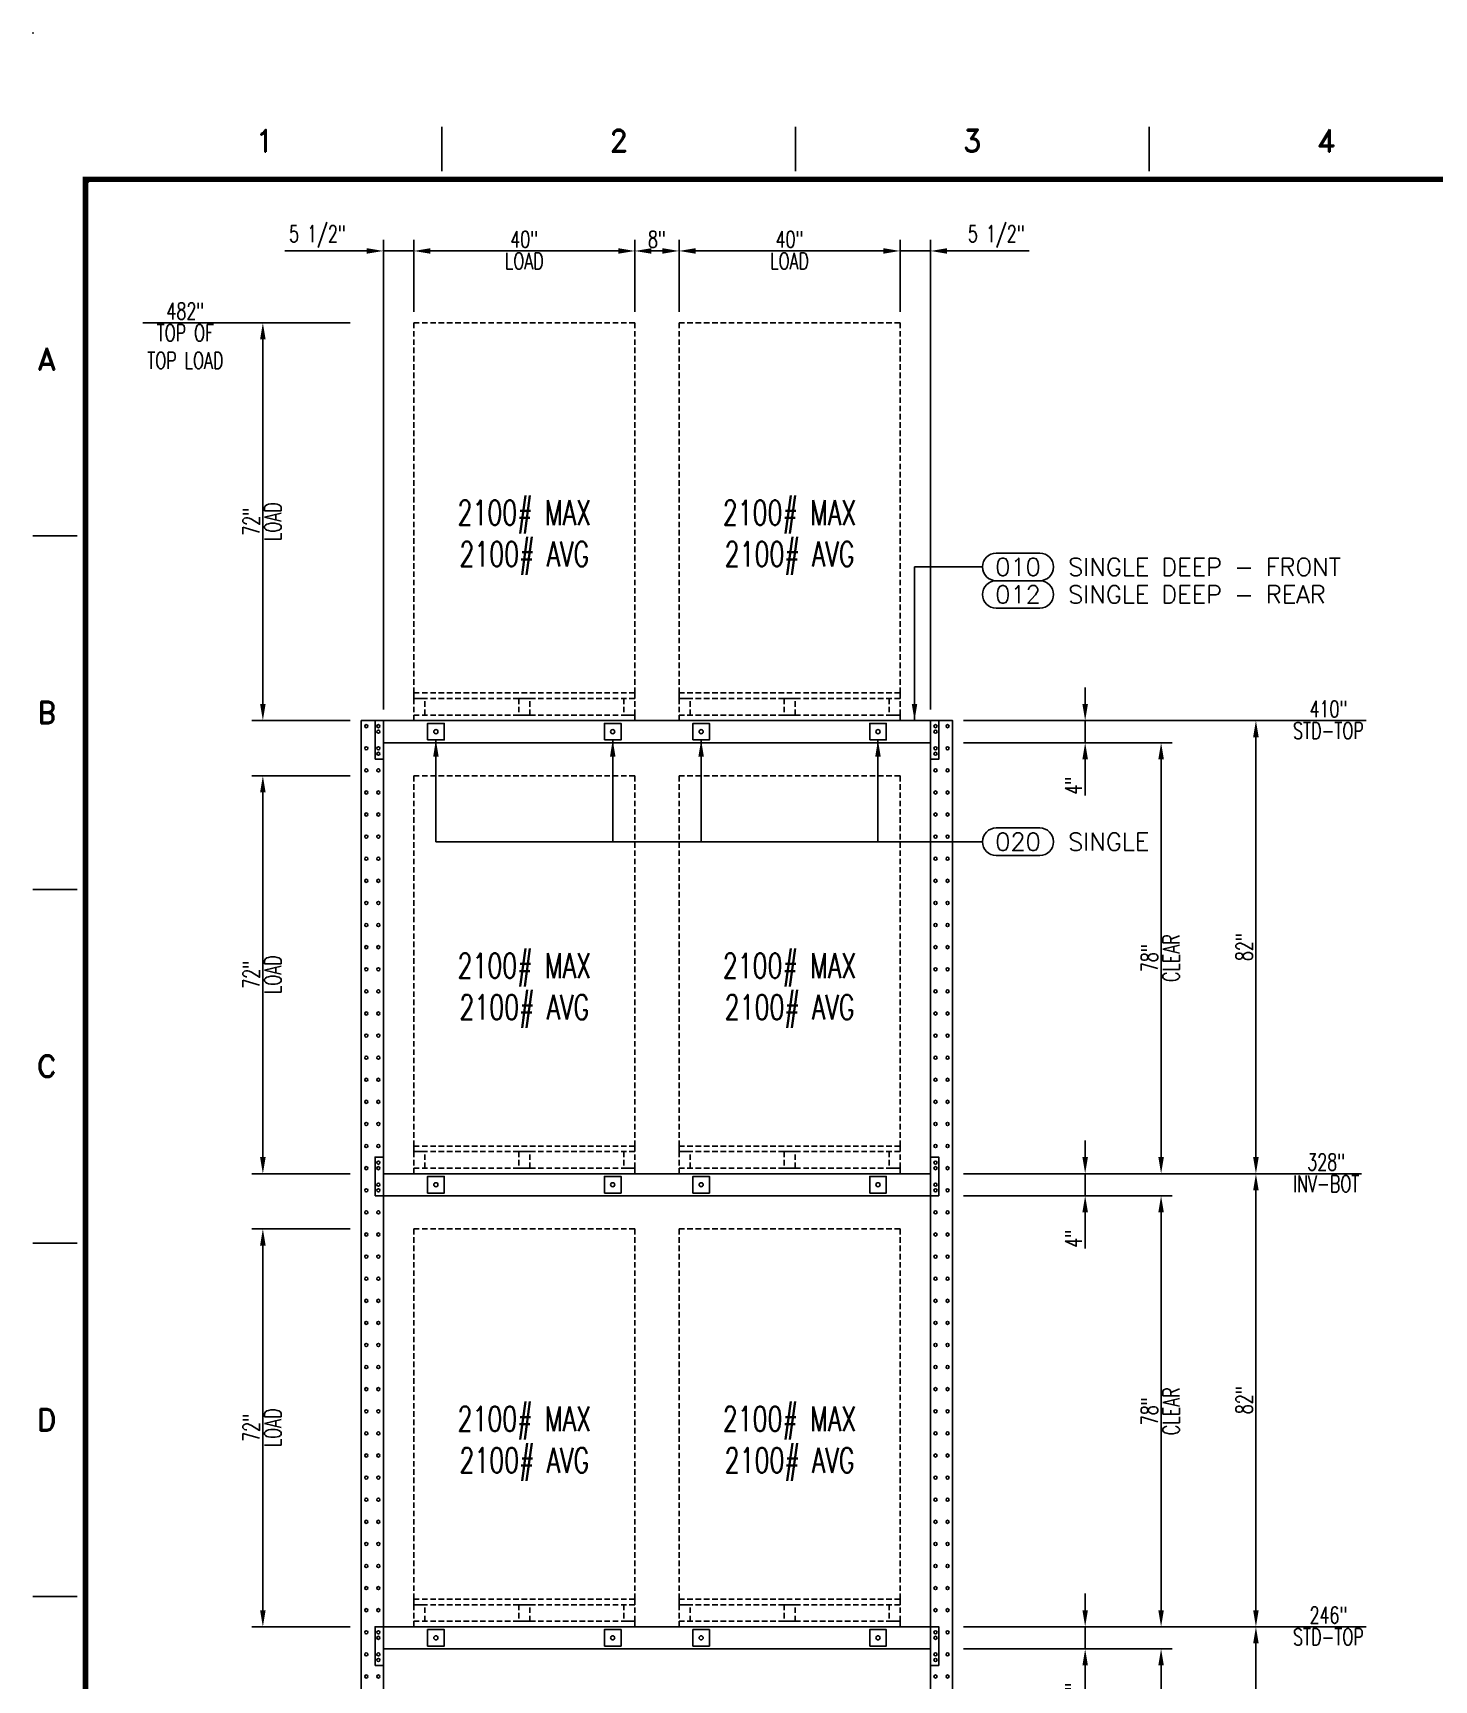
# Model space of a CAD drawing. Extents: x -224 to 820, y -160 to 534.
# Drawn here: x -224.4 to 29.2, y 236.4 to 534.5 of the extents above; entities that cross this region are included whole.
import ezdxf
from ezdxf.enums import TextEntityAlignment as Align

# ---------------------------------------------------------------- set-up
doc = ezdxf.new("R2010")
doc.units = 0
doc.header["$LTSCALE"] = 8
doc.header["$MEASUREMENT"] = 0
doc.linetypes.add('HIDDEN2', pattern=[0.1875, 0.125, -0.0625])
doc.layers.get('DEFPOINTS').update_dxf_attribs({"linetype": 'CONTINUOUS'})
for name, color, linetype in [('BORD', 15, 'CONTINUOUS'), ('FDIM', 2, 'CONTINUOUS'), ('RACKDIM', 7, 'CONTINUOUS'), ('RACKLOAD', 254, 'HIDDEN2'), ('RACKPALLET', 254, 'HIDDEN2'), ('RACKSHELF', 20, 'CONTINUOUS'), ('RACKUPRIGHT', 180, 'CONTINUOUS'), ('TEXTL', 3, 'CONTINUOUS')]:
    doc.layers.add(name, color=color, linetype=linetype)
doc.styles.add('2thirds', font='romans.shx', dxfattribs={"width": 0.7})
doc.styles.add('DCMARCH', font='stylu.ttf', dxfattribs={"width": 0.75, "oblique": 15})
doc.styles.add('ROMAND', font='ROMAND')
doc.styles.add('SIMPLEX', font='SIMPLEX')
doc.dimstyles.new('2tfrac16', dxfattribs={"dimscale": 32, "dimtxt": 0.0938, "dimasz": 0.0938, "dimexe": 0.0625, "dimexo": 0.0625, "dimgap": 0.01, "dimtad": 1, "dimdec": 4, "dimzin": 1, "dimdsep": 46, "dimlunit": 5, "dimtxsty": '2thirds', "dimcen": 0.09, "dimclrd": 256, "dimclre": 256, "dimclrt": 256, "dimadec": 0, "dimazin": 0, "dimtfac": 0.75, "dimtdec": 4, "dimtmove": 0, "dimatfit": 0, "dimfxl": 0, "dimfrac": 2, "dimtolj": 1, "dimtzin": 0, "dimarcsym": 0})
doc.dimstyles.new('2tfrac32', dxfattribs={"dimscale": 32, "dimtxt": 0.0938, "dimasz": 0.0938, "dimexe": 0.0625, "dimexo": 0.0625, "dimgap": 0.01, "dimtad": 1, "dimdec": 5, "dimzin": 1, "dimdsep": 46, "dimlunit": 5, "dimtxsty": '2thirds', "dimcen": 0.09, "dimclrd": 256, "dimclre": 256, "dimclrt": 256, "dimadec": 0, "dimazin": 0, "dimtfac": 0.75, "dimtdec": 4, "dimtmove": 0, "dimatfit": 0, "dimfxl": 0, "dimfrac": 2, "dimtolj": 1, "dimtzin": 0, "dimarcsym": 0})

# ---------------------------------------------------------------- blocks, each defined once
blk = doc.blocks.new('*D15')
at = {"layer": 'DEFPOINTS', "color": 0}
for p in [(-57.97, 246), (-57.97, 242), (-33.97, 242)]:
    blk.add_point(p, dxfattribs=at)
at = {"layer": 'RACKDIM', "lineweight": -2}
for p, q in [((-33.97, 249), (-33.97, 252)), ((-55.97, 246), (-31.97, 246)), ((-33.97, 246), (-33.97, 242)), ((-55.97, 242), (-31.97, 242)), ((-33.97, 239), (-33.97, 232.46))]:
    blk.add_line(p, q, dxfattribs=at)
at = {"layer": 'RACKDIM'}
for points in [[(-34.47, 249), (-33.47, 249), (-33.97, 246)], [(-34.47, 239), (-33.47, 239), (-33.97, 242)]]:
    blk.add_solid(points, dxfattribs=at)
at = {"layer": 'RACKDIM', "insert": (-36.07, 234.23), "char_height": 3.002, "attachment_point": 5, "rotation": 89.9998, "style": '2thirds'}
blk.add_mtext('\\A1;4"', dxfattribs=at)
blk = doc.blocks.new('*D16')
at = {"layer": 'DEFPOINTS', "color": 0}
for p in [(-57.97, 242), (-57.97, 164), (-20.23, 164)]:
    blk.add_point(p, dxfattribs=at)
at = {"layer": 'RACKDIM', "lineweight": -2}
for p, q in [((-55.97, 242), (-18.23, 242)), ((-20.23, 239), (-20.23, 167)), ((-55.97, 164), (-18.23, 164))]:
    blk.add_line(p, q, dxfattribs=at)
at = {"layer": 'RACKDIM'}
for points in [[(-20.73, 239), (-19.73, 239), (-20.23, 242)], [(-20.73, 167), (-19.73, 167), (-20.23, 164)]]:
    blk.add_solid(points, dxfattribs=at)
at = {"layer": 'RACKDIM', "char_height": 3.002, "attachment_point": 5, "rotation": 89.9998, "style": '2thirds'}
for s, insert in [('\\A1;CLEAR', (-18.41, 203)), ('\\A1;78"', (-22.33, 203))]:
    blk.add_mtext(s, dxfattribs=dict(at, insert=insert))
blk = doc.blocks.new('*D17')
at = {"layer": 'DEFPOINTS', "color": 0}
for p in [(-57.97, 246), (-57.97, 164), (-3.07, 164)]:
    blk.add_point(p, dxfattribs=at)
at = {"layer": 'RACKDIM', "lineweight": -2}
for p, q in [((-55.97, 246), (-1.07, 246)), ((-3.07, 243), (-3.07, 167)), ((-55.97, 164), (-1.07, 164))]:
    blk.add_line(p, q, dxfattribs=at)
at = {"layer": 'RACKDIM'}
for points in [[(-3.57, 243), (-2.57, 243), (-3.07, 246)], [(-3.57, 167), (-2.57, 167), (-3.07, 164)]]:
    blk.add_solid(points, dxfattribs=at)
at = {"layer": 'RACKDIM', "insert": (-5.18, 205), "char_height": 3.002, "attachment_point": 5, "rotation": 89.9998, "style": '2thirds'}
blk.add_mtext('\\A1;82"', dxfattribs=at)
blk = doc.blocks.new('*D18')
at = {"layer": 'DEFPOINTS', "color": 0}
for p in [(-57.97, 246), (2.93, 246), (-160.97, 0)]:
    blk.add_point(p, dxfattribs=at)
at = {"layer": 'RACKDIM', "lineweight": -2}
blk.add_line((-55.97, 246), (16.86, 246), dxfattribs=at)
at = {"layer": 'RACKDIM', "attachment_point": 5, "style": '2thirds'}
for s, insert, char_height in [('\\A1;246"', (10.06, 248.11), 3.002), ('\\A1;STD-TOP', (10.06, 244.18), 3.0016)]:
    blk.add_mtext(s, dxfattribs=dict(at, insert=insert, char_height=char_height))
blk = doc.blocks.new('*D19')
at = {"layer": 'DEFPOINTS', "color": 0}
for p in [(-182.78, 318), (-164.97, 318), (-164.97, 246)]:
    blk.add_point(p, dxfattribs=at)
at = {"layer": 'RACKDIM', "lineweight": -2}
for p, q in [((-166.97, 318), (-184.78, 318)), ((-182.78, 249), (-182.78, 315)), ((-166.97, 246), (-184.78, 246))]:
    blk.add_line(p, q, dxfattribs=at)
at = {"layer": 'RACKDIM'}
for points in [[(-183.28, 315), (-182.28, 315), (-182.78, 318)], [(-183.28, 249), (-182.28, 249), (-182.78, 246)]]:
    blk.add_solid(points, dxfattribs=at)
at = {"layer": 'RACKDIM', "char_height": 3.002, "attachment_point": 5, "rotation": 89.9998, "style": '2thirds'}
for s, insert in [('\\A1;72"', (-184.88, 282)), ('\\A1;LOAD', (-180.96, 282))]:
    blk.add_mtext(s, dxfattribs=dict(at, insert=insert))
blk = doc.blocks.new('*D20')
at = {"layer": 'DEFPOINTS', "color": 0}
for p in [(-57.97, 328), (-57.97, 324), (-33.97, 324)]:
    blk.add_point(p, dxfattribs=at)
at = {"layer": 'RACKDIM', "lineweight": -2}
for p, q in [((-33.97, 331), (-33.97, 334)), ((-55.97, 328), (-31.97, 328)), ((-33.97, 328), (-33.97, 324)), ((-55.97, 324), (-31.97, 324)), ((-33.97, 321), (-33.97, 314.46))]:
    blk.add_line(p, q, dxfattribs=at)
at = {"layer": 'RACKDIM'}
for points in [[(-34.47, 331), (-33.47, 331), (-33.97, 328)], [(-34.47, 321), (-33.47, 321), (-33.97, 324)]]:
    blk.add_solid(points, dxfattribs=at)
at = {"layer": 'RACKDIM', "insert": (-36.07, 316.23), "char_height": 3.002, "attachment_point": 5, "rotation": 89.9998, "style": '2thirds'}
blk.add_mtext('\\A1;4"', dxfattribs=at)
blk = doc.blocks.new('*D21')
at = {"layer": 'DEFPOINTS', "color": 0}
for p in [(-57.97, 324), (-57.97, 246), (-20.23, 246)]:
    blk.add_point(p, dxfattribs=at)
at = {"layer": 'RACKDIM', "lineweight": -2}
for p, q in [((-55.97, 324), (-18.23, 324)), ((-20.23, 321), (-20.23, 249)), ((-55.97, 246), (-18.23, 246))]:
    blk.add_line(p, q, dxfattribs=at)
at = {"layer": 'RACKDIM'}
for points in [[(-20.73, 321), (-19.73, 321), (-20.23, 324)], [(-20.73, 249), (-19.73, 249), (-20.23, 246)]]:
    blk.add_solid(points, dxfattribs=at)
at = {"layer": 'RACKDIM', "char_height": 3.002, "attachment_point": 5, "rotation": 89.9998, "style": '2thirds'}
for s, insert in [('\\A1;78"', (-22.33, 285)), ('\\A1;CLEAR', (-18.41, 285))]:
    blk.add_mtext(s, dxfattribs=dict(at, insert=insert))
blk = doc.blocks.new('*D22')
at = {"layer": 'DEFPOINTS', "color": 0}
for p in [(-57.97, 328), (-57.97, 246), (-3.07, 246)]:
    blk.add_point(p, dxfattribs=at)
at = {"layer": 'RACKDIM', "lineweight": -2}
for p, q in [((-55.97, 328), (-1.07, 328)), ((-3.07, 325), (-3.07, 249)), ((-55.97, 246), (-1.07, 246))]:
    blk.add_line(p, q, dxfattribs=at)
at = {"layer": 'RACKDIM'}
for points in [[(-3.57, 325), (-2.57, 325), (-3.07, 328)], [(-3.57, 249), (-2.57, 249), (-3.07, 246)]]:
    blk.add_solid(points, dxfattribs=at)
at = {"layer": 'RACKDIM', "insert": (-5.18, 287), "char_height": 3.002, "attachment_point": 5, "rotation": 89.9998, "style": '2thirds'}
blk.add_mtext('\\A1;82"', dxfattribs=at)
blk = doc.blocks.new('*D23')
at = {"layer": 'DEFPOINTS', "color": 0}
for p in [(-57.97, 328), (2.93, 328), (-160.97, 0)]:
    blk.add_point(p, dxfattribs=at)
at = {"layer": 'RACKDIM', "lineweight": -2}
for p, q in [((-55.97, 328), (-9.07, 328)), ((-9.07, 328), (-3.07, 328)), ((-3.07, 328), (16.06, 328))]:
    blk.add_line(p, q, dxfattribs=at)
at = {"layer": 'RACKDIM', "attachment_point": 5, "style": '2thirds'}
for s, insert, char_height in [('\\A1;328"', (9.65, 330.11), 3.002), ('\\A1;INV-BOT', (9.65, 326.18), 3.0016)]:
    blk.add_mtext(s, dxfattribs=dict(at, insert=insert, char_height=char_height))
blk = doc.blocks.new('*D24')
at = {"layer": 'DEFPOINTS', "color": 0}
for p in [(-182.78, 400), (-164.97, 400), (-164.97, 328)]:
    blk.add_point(p, dxfattribs=at)
at = {"layer": 'RACKDIM', "lineweight": -2}
for p, q in [((-166.97, 400), (-184.78, 400)), ((-182.78, 331), (-182.78, 397)), ((-166.97, 328), (-184.78, 328))]:
    blk.add_line(p, q, dxfattribs=at)
at = {"layer": 'RACKDIM'}
for points in [[(-183.28, 397), (-182.28, 397), (-182.78, 400)], [(-183.28, 331), (-182.28, 331), (-182.78, 328)]]:
    blk.add_solid(points, dxfattribs=at)
at = {"layer": 'RACKDIM', "char_height": 3.002, "attachment_point": 5, "rotation": 89.9998, "style": '2thirds'}
for s, insert in [('\\A1;LOAD', (-180.96, 364)), ('\\A1;72"', (-184.88, 364))]:
    blk.add_mtext(s, dxfattribs=dict(at, insert=insert))
blk = doc.blocks.new('*D25')
at = {"layer": 'DEFPOINTS', "color": 0}
for p in [(-57.97, 410), (-57.97, 406), (-33.97, 406)]:
    blk.add_point(p, dxfattribs=at)
at = {"layer": 'RACKDIM', "lineweight": -2}
for p, q in [((-33.97, 413), (-33.97, 416)), ((-55.97, 410), (-31.97, 410)), ((-33.97, 410), (-33.97, 406)), ((-55.97, 406), (-31.97, 406)), ((-33.97, 403), (-33.97, 396.46))]:
    blk.add_line(p, q, dxfattribs=at)
at = {"layer": 'RACKDIM'}
for points in [[(-34.47, 413), (-33.47, 413), (-33.97, 410)], [(-34.47, 403), (-33.47, 403), (-33.97, 406)]]:
    blk.add_solid(points, dxfattribs=at)
at = {"layer": 'RACKDIM', "insert": (-36.07, 398.23), "char_height": 3.002, "attachment_point": 5, "rotation": 89.9998, "style": '2thirds'}
blk.add_mtext('\\A1;4"', dxfattribs=at)
blk = doc.blocks.new('*D26')
at = {"layer": 'DEFPOINTS', "color": 0}
for p in [(-57.97, 406), (-57.97, 328), (-20.23, 328)]:
    blk.add_point(p, dxfattribs=at)
at = {"layer": 'RACKDIM', "lineweight": -2}
for p, q in [((-55.97, 406), (-18.23, 406)), ((-20.23, 403), (-20.23, 331)), ((-55.97, 328), (-18.23, 328))]:
    blk.add_line(p, q, dxfattribs=at)
at = {"layer": 'RACKDIM'}
for points in [[(-20.73, 403), (-19.73, 403), (-20.23, 406)], [(-20.73, 331), (-19.73, 331), (-20.23, 328)]]:
    blk.add_solid(points, dxfattribs=at)
at = {"layer": 'RACKDIM', "char_height": 3.002, "attachment_point": 5, "rotation": 89.9998, "style": '2thirds'}
for s, insert in [('\\A1;CLEAR', (-18.41, 367)), ('\\A1;78"', (-22.33, 367))]:
    blk.add_mtext(s, dxfattribs=dict(at, insert=insert))
blk = doc.blocks.new('*D27')
at = {"layer": 'DEFPOINTS', "color": 0}
for p in [(-57.97, 410), (-57.97, 328), (-3.07, 328)]:
    blk.add_point(p, dxfattribs=at)
at = {"layer": 'RACKDIM', "lineweight": -2}
for p, q in [((-55.97, 410), (-1.07, 410)), ((-3.07, 407), (-3.07, 331)), ((-55.97, 328), (-1.07, 328))]:
    blk.add_line(p, q, dxfattribs=at)
at = {"layer": 'RACKDIM'}
for points in [[(-3.57, 407), (-2.57, 407), (-3.07, 410)], [(-3.57, 331), (-2.57, 331), (-3.07, 328)]]:
    blk.add_solid(points, dxfattribs=at)
at = {"layer": 'RACKDIM', "insert": (-5.18, 369), "char_height": 3.002, "attachment_point": 5, "rotation": 89.9998, "style": '2thirds'}
blk.add_mtext('\\A1;82"', dxfattribs=at)
blk = doc.blocks.new('*D28')
at = {"layer": 'DEFPOINTS', "color": 0}
for p in [(-57.97, 410), (2.93, 410), (-160.97, 0)]:
    blk.add_point(p, dxfattribs=at)
at = {"layer": 'RACKDIM', "lineweight": -2}
for p, q in [((-55.97, 410), (-9.07, 410)), ((-9.07, 410), (-3.07, 410)), ((-3.07, 410), (16.86, 410))]:
    blk.add_line(p, q, dxfattribs=at)
at = {"layer": 'RACKDIM', "attachment_point": 5, "style": '2thirds'}
for s, insert, char_height in [('\\A1;410"', (10.06, 412.11), 3.002), ('\\A1;STD-TOP', (10.06, 408.18), 3.0016)]:
    blk.add_mtext(s, dxfattribs=dict(at, insert=insert, char_height=char_height))
blk = doc.blocks.new('*D29')
at = {"layer": 'DEFPOINTS', "color": 0}
for p in [(-182.78, 482), (-164.97, 482), (-164.97, 410)]:
    blk.add_point(p, dxfattribs=at)
at = {"layer": 'RACKDIM', "lineweight": -2}
for p, q in [((-166.97, 482), (-184.78, 482)), ((-182.78, 413), (-182.78, 479)), ((-166.97, 410), (-184.78, 410))]:
    blk.add_line(p, q, dxfattribs=at)
at = {"layer": 'RACKDIM'}
for points in [[(-183.28, 479), (-182.28, 479), (-182.78, 482)], [(-183.28, 413), (-182.28, 413), (-182.78, 410)]]:
    blk.add_solid(points, dxfattribs=at)
at = {"layer": 'RACKDIM', "char_height": 3.002, "attachment_point": 5, "rotation": 89.9998, "style": '2thirds'}
for s, insert in [('\\A1;72"', (-184.88, 446)), ('\\A1;LOAD', (-180.96, 446))]:
    blk.add_mtext(s, dxfattribs=dict(at, insert=insert))
blk = doc.blocks.new('*D30')
at = {"layer": 'DEFPOINTS', "color": 0}
for p in [(-160.97, 495), (-155.47, 482), (-160.97, 410)]:
    blk.add_point(p, dxfattribs=at)
at = {"layer": 'RACKDIM', "lineweight": -2}
for p, q in [((-163.97, 495), (-178.82, 495)), ((-160.97, 412), (-160.97, 497)), ((-155.47, 495), (-160.97, 495)), ((-155.47, 484), (-155.47, 497)), ((-152.46, 495), (-149.46, 495))]:
    blk.add_line(p, q, dxfattribs=at)
at = {"layer": 'RACKDIM'}
for points in [[(-163.97, 495.5), (-163.97, 494.5), (-160.97, 495)], [(-152.46, 495.5), (-152.46, 494.5), (-155.47, 495)]]:
    blk.add_solid(points, dxfattribs=at)
at = {"layer": 'RACKDIM', "insert": (-172.89, 497.61), "char_height": 3.002, "attachment_point": 5, "style": '2thirds'}
blk.add_mtext('\\A1;5 1/2"', dxfattribs=at)
blk = doc.blocks.new('*D31')
at = {"layer": 'DEFPOINTS', "color": 0}
for p in [(-115.47, 495), (-155.47, 482), (-115.47, 482)]:
    blk.add_point(p, dxfattribs=at)
at = {"layer": 'RACKDIM', "lineweight": -2}
for p, q in [((-155.47, 484), (-155.47, 497)), ((-152.46, 495), (-118.47, 495)), ((-115.47, 484), (-115.47, 497))]:
    blk.add_line(p, q, dxfattribs=at)
at = {"layer": 'RACKDIM'}
for points in [[(-152.46, 495.5), (-152.46, 494.5), (-155.47, 495)], [(-118.47, 495.5), (-118.47, 494.5), (-115.47, 495)]]:
    blk.add_solid(points, dxfattribs=at)
at = {"layer": 'RACKDIM', "char_height": 3.002, "attachment_point": 5, "style": '2thirds'}
for s, insert in [('\\A1;40"', (-135.47, 497.11)), ('\\A1;LOAD', (-135.47, 493.18))]:
    blk.add_mtext(s, dxfattribs=dict(at, insert=insert))
blk = doc.blocks.new('*D32')
at = {"layer": 'DEFPOINTS', "color": 0}
for p in [(-107.47, 495), (-115.47, 482), (-107.47, 482)]:
    blk.add_point(p, dxfattribs=at)
at = {"layer": 'RACKDIM', "lineweight": -2}
for p, q in [((-115.47, 484), (-115.47, 497)), ((-112.46, 495), (-110.47, 495)), ((-107.47, 484), (-107.47, 497))]:
    blk.add_line(p, q, dxfattribs=at)
at = {"layer": 'RACKDIM'}
for points in [[(-112.46, 495.5), (-112.46, 494.5), (-115.47, 495)], [(-110.47, 495.5), (-110.47, 494.5), (-107.47, 495)]]:
    blk.add_solid(points, dxfattribs=at)
at = {"layer": 'RACKDIM', "insert": (-111.47, 497.11), "char_height": 3.002, "attachment_point": 5, "style": '2thirds'}
blk.add_mtext('\\A1;8"', dxfattribs=at)
blk = doc.blocks.new('*D33')
at = {"layer": 'DEFPOINTS', "color": 0}
for p in [(-67.47, 495), (-107.47, 482), (-67.47, 482)]:
    blk.add_point(p, dxfattribs=at)
at = {"layer": 'RACKDIM', "lineweight": -2}
for p, q in [((-107.47, 484), (-107.47, 497)), ((-104.46, 495), (-70.47, 495)), ((-67.47, 484), (-67.47, 497))]:
    blk.add_line(p, q, dxfattribs=at)
at = {"layer": 'RACKDIM'}
for points in [[(-104.46, 495.5), (-104.46, 494.5), (-107.47, 495)], [(-70.47, 495.5), (-70.47, 494.5), (-67.47, 495)]]:
    blk.add_solid(points, dxfattribs=at)
at = {"layer": 'RACKDIM', "char_height": 3.002, "attachment_point": 5, "style": '2thirds'}
for s, insert in [('\\A1;40"', (-87.47, 497.11)), ('\\A1;LOAD', (-87.47, 493.18))]:
    blk.add_mtext(s, dxfattribs=dict(at, insert=insert))
blk = doc.blocks.new('*D34')
at = {"layer": 'DEFPOINTS', "color": 0}
for p in [(-61.97, 495), (-67.47, 482), (-61.97, 410)]:
    blk.add_point(p, dxfattribs=at)
at = {"layer": 'RACKDIM', "lineweight": -2}
for p, q in [((-70.47, 495), (-73.47, 495)), ((-67.47, 484), (-67.47, 497)), ((-67.47, 495), (-61.97, 495)), ((-61.97, 412), (-61.97, 497)), ((-58.96, 495), (-44.12, 495))]:
    blk.add_line(p, q, dxfattribs=at)
at = {"layer": 'RACKDIM'}
for points in [[(-70.47, 495.5), (-70.47, 494.5), (-67.47, 495)], [(-58.96, 495.5), (-58.96, 494.5), (-61.97, 495)]]:
    blk.add_solid(points, dxfattribs=at)
at = {"layer": 'RACKDIM', "insert": (-50.04, 497.61), "char_height": 3.002, "attachment_point": 5, "style": '2thirds'}
blk.add_mtext('\\A1;5 1/2"', dxfattribs=at)
blk = doc.blocks.new('*D35')
at = {"layer": 'DEFPOINTS', "color": 0}
for p in [(-188.78, 482), (-164.97, 482), (-160.97, 0)]:
    blk.add_point(p, dxfattribs=at)
at = {"layer": 'RACKDIM', "lineweight": -2}
blk.add_line((-166.97, 482), (-204.51, 482), dxfattribs=at)
at = {"layer": 'RACKDIM', "char_height": 3.002, "attachment_point": 5, "style": '2thirds'}
for s, insert in [('\\A1;482"', (-196.8, 484.11)), ('\\A1;TOP OF\\PTOP LOAD', (-196.8, 477.68))]:
    blk.add_mtext(s, dxfattribs=dict(at, insert=insert))
blk = doc.blocks.new('sbord_d')
at = {"layer": 'BORD'}
for p, q in [((2, 20.0625), (2, 20.3125)), ((4, 20.0625), (4, 20.3125)), ((6, 20.0625), (6, 20.3125)), ((-0.0625, 18), (-0.3125, 18)), ((-0.0625, 16), (-0.3125, 16)), ((-0.0625, 14), (-0.3125, 14)), ((-0.0625, 12), (-0.3125, 12))]:
    blk.add_line(p, q, dxfattribs=at)
at = {"layer": 'BORD', "const_width": 0.0313}
blk.add_lwpolyline([(-0.0156, -0.0156), (32.0156, -0.0156), (32.0156, 20.0156), (-0.0156, 20.0156)], close=True, dxfattribs=at)
at = {"layer": 'TEXTL'}
for p in [(-0.3125, 20.8438), (0, 20)]:
    blk.add_point(p, dxfattribs=at)
at = {"layer": 'BORD', "style": 'ROMAND'}
for s, p in [('1', (1, 20.2344)), ('2', (3, 20.2344)), ('3', (5, 20.2344)), ('4', (7, 20.2344)), ('A', (-0.2344, 19)), ('B', (-0.2344, 17)), ('C', (-0.2344, 15)), ('D', (-0.2344, 13))]:
    blk.add_text(s, height=0.125, dxfattribs=at).set_placement(p, align=Align.MIDDLE)
at = {"layer": 'TEXTL', "flags": 8}
for tag, height, style, p in [('TITLE1', 0.1562, 'SIMPLEX', (30.2656, 2.776)), ('TITLE2', 0.1562, 'SIMPLEX', (30.2656, 2.4427)), ('CHK', 0.0938, 'SIMPLEX', (29.8281, 0.8828)), ('APP', 0.0938, 'SIMPLEX', (30.7031, 0.8828)), ('JOB#', 0.125, 'ROMAND', (30.1198, 0.1328)), ('SHT', 0.125, 'ROMAND', (31.1927, 0.1328)), ('REV', 0.125, 'ROMAND', (31.7891, 0.1328))]:
    blk.add_attdef(tag, text='', height=height, dxfattribs=dict(at, style=style)).set_placement(p, align=Align.MIDDLE)
at = {"layer": 'TEXTL', "style": 'SIMPLEX', "flags": 8}
for tag, height, p in [('CUSTOMER', 0.1562, (30.2656, 1.6968)), ('LOCATION', 0.125, (30.2656, 1.3635)), ('REVC', 0.0781, (20.2594, 0.9448)), ('CCHK', 0.0781, (27.2554, 0.9434)), ('REVB', 0.0781, (20.2594, 0.6948)), ('BCHK', 0.0781, (27.2554, 0.6834)), ('REVA', 0.0781, (20.2594, 0.4448)), ('ACHK', 0.0781, (27.2554, 0.4434))]:
    blk.add_attdef(tag, text='', height=height, dxfattribs=at).set_placement(p, align=Align.CENTER)
at = {"layer": 'TEXTL', "flags": 8}
for tag, p, height, style in [('REVCDESC', (20.6253, 0.9434), 0.0781, 'SIMPLEX'), ('REVBDESC', (20.6253, 0.6834), 0.0781, 'SIMPLEX'), ('REVADESC', (20.6253, 0.4434), 0.0781, 'SIMPLEX'), ('DWG#', (30.0549, -0.5661), 0.0938, 'ROMAND')]:
    blk.add_attdef(tag, p, '', height=height, dxfattribs=dict(at, style=style))
at = {"layer": 'TEXTL', "style": 'DCMARCH', "oblique": 15, "width": 0.75, "flags": 8}
for tag, p in [('CBY', (26.7554, 0.9434)), ('BBY', (26.7554, 0.6834)), ('ABY', (26.7554, 0.4434))]:
    blk.add_attdef(tag, text='', height=0.0781, dxfattribs=at).set_placement(p, align=Align.CENTER)
at = {"layer": 'TEXTL', "style": 'SIMPLEX', "flags": 8}
for tag, height, width, p, p2 in [('CAPP', 0.0781, 1.292308, (27.5883, 0.9437), (27.9633, 0.9437)), ('CDT', 0.0781, 1.866, (28.0712, 0.9434), (28.46, 0.9434)), ('SCALE', 0.0938, 1.702732, (31.2344, 0.8374), (31.9413, 0.8374)), ('BAPP', 0.0781, 1.292308, (27.5883, 0.6834), (27.9633, 0.6834)), ('BDT', 0.0781, 1.866, (28.0712, 0.6831), (28.46, 0.6831)), ('PLOT#', 0.0938, 8.555556, (31.2344, 0.4624), (31.9219, 0.4624)), ('AAPP', 0.0781, 1.275949, (27.5881, 0.4434), (27.9631, 0.4434)), ('ADT', 0.0781, 1.833263, (28.0712, 0.4434), (28.46, 0.4434)), ('DATE', 0.0938, 2.134634, (28.6094, 0.4624), (29.3146, 0.4624)), ('CHKDT', 0.0938, 1.555556, (29.4844, 0.4624), (30.1719, 0.4624)), ('APPDT', 0.0938, 1.555556, (30.3594, 0.4624), (31.0469, 0.4624))]:
    blk.add_attdef(tag, text='', height=height, dxfattribs=dict(at, width=width)).set_placement(p, p2, align=Align.FIT)
at = {"layer": 'TEXTL', "style": 'DCMARCH', "oblique": 15, "width": 0.75, "flags": 8}
blk.add_attdef('DRBY', (28.5931, 0.8208), '', height=0.125, dxfattribs=at)

msp = doc.modelspace()

# ---------------------------------------------------------------- linework, layer by layer
at = {"layer": 'FDIM'}
for points in [[(-50.05762, 435.3199, -1), (-50.05762, 440.3035), (-42.18063, 440.3035, -1), (-42.18063, 435.3199)], [(-50.05762, 430.3363, -1), (-50.05762, 435.3199), (-42.18063, 435.3199, -1), (-42.18063, 430.3363)], [(-50.05762, 385.58671, -1), (-50.05762, 390.57031), (-42.18063, 390.57031, -1), (-42.18063, 385.58671)]]:
    msp.add_lwpolyline(points, format="xyb", close=True, dxfattribs=at)
at = {"layer": 'RACKLOAD'}
for points in [[(-155.46641, 415), (-115.46641, 415), (-115.46641, 482), (-155.46641, 482), (-155.46641, 415)], [(-107.46641, 415), (-67.46641, 415), (-67.46641, 482), (-107.46641, 482), (-107.46641, 415)], [(-155.46641, 333), (-115.46641, 333), (-115.46641, 400), (-155.46641, 400), (-155.46641, 333)], [(-107.46641, 333), (-67.46641, 333), (-67.46641, 400), (-107.46641, 400), (-107.46641, 333)], [(-155.46641, 251), (-115.46641, 251), (-115.46641, 318), (-155.46641, 318), (-155.46641, 251)], [(-107.46641, 251), (-67.46641, 251), (-67.46641, 318), (-107.46641, 318), (-107.46641, 251)]]:
    msp.add_lwpolyline(points, dxfattribs=at)
at = {"layer": 'RACKPALLET'}
for points in [[(-155.46641, 414), (-115.46641, 414), (-115.46641, 415), (-155.46641, 415), (-155.46641, 414)], [(-107.46641, 414), (-67.46641, 414), (-67.46641, 415), (-107.46641, 415), (-107.46641, 414)], [(-155.46641, 411), (-153.46641, 411), (-153.46641, 414), (-155.46641, 414), (-155.46641, 411)], [(-136.46641, 411), (-134.46641, 411), (-134.46641, 414), (-136.46641, 414), (-136.46641, 411)], [(-117.46641, 411), (-115.46641, 411), (-115.46641, 414), (-117.46641, 414), (-117.46641, 411)], [(-107.46641, 411), (-105.46641, 411), (-105.46641, 414), (-107.46641, 414), (-107.46641, 411)], [(-88.46641, 411), (-86.46641, 411), (-86.46641, 414), (-88.46641, 414), (-88.46641, 411)], [(-69.46641, 411), (-67.46641, 411), (-67.46641, 414), (-69.46641, 414), (-69.46641, 411)], [(-155.46641, 410), (-115.46641, 410), (-115.46641, 411), (-155.46641, 411), (-155.46641, 410)], [(-107.46641, 410), (-67.46641, 410), (-67.46641, 411), (-107.46641, 411), (-107.46641, 410)], [(-155.46641, 332), (-115.46641, 332), (-115.46641, 333), (-155.46641, 333), (-155.46641, 332)], [(-155.46641, 329), (-153.46641, 329), (-153.46641, 332), (-155.46641, 332), (-155.46641, 329)], [(-136.46641, 329), (-134.46641, 329), (-134.46641, 332), (-136.46641, 332), (-136.46641, 329)], [(-117.46641, 329), (-115.46641, 329), (-115.46641, 332), (-117.46641, 332), (-117.46641, 329)], [(-107.46641, 332), (-67.46641, 332), (-67.46641, 333), (-107.46641, 333), (-107.46641, 332)], [(-107.46641, 329), (-105.46641, 329), (-105.46641, 332), (-107.46641, 332), (-107.46641, 329)], [(-88.46641, 329), (-86.46641, 329), (-86.46641, 332), (-88.46641, 332), (-88.46641, 329)], [(-69.46641, 329), (-67.46641, 329), (-67.46641, 332), (-69.46641, 332), (-69.46641, 329)], [(-155.46641, 328), (-115.46641, 328), (-115.46641, 329), (-155.46641, 329), (-155.46641, 328)], [(-107.46641, 328), (-67.46641, 328), (-67.46641, 329), (-107.46641, 329), (-107.46641, 328)], [(-155.46641, 250), (-115.46641, 250), (-115.46641, 251), (-155.46641, 251), (-155.46641, 250)], [(-107.46641, 250), (-67.46641, 250), (-67.46641, 251), (-107.46641, 251), (-107.46641, 250)], [(-155.46641, 247), (-153.46641, 247), (-153.46641, 250), (-155.46641, 250), (-155.46641, 247)], [(-136.46641, 247), (-134.46641, 247), (-134.46641, 250), (-136.46641, 250), (-136.46641, 247)], [(-117.46641, 247), (-115.46641, 247), (-115.46641, 250), (-117.46641, 250), (-117.46641, 247)], [(-107.46641, 247), (-105.46641, 247), (-105.46641, 250), (-107.46641, 250), (-107.46641, 247)], [(-88.46641, 247), (-86.46641, 247), (-86.46641, 250), (-88.46641, 250), (-88.46641, 247)], [(-69.46641, 247), (-67.46641, 247), (-67.46641, 250), (-69.46641, 250), (-69.46641, 247)], [(-155.46641, 246), (-115.46641, 246), (-115.46641, 247), (-155.46641, 247), (-155.46641, 246)], [(-107.46641, 246), (-67.46641, 246), (-67.46641, 247), (-107.46641, 247), (-107.46641, 246)]]:
    msp.add_lwpolyline(points, dxfattribs=at)
at = {"layer": 'RACKSHELF'}
for points in [[(-162.46641, 403), (-160.96641, 403), (-160.96641, 410), (-162.46641, 410), (-162.46641, 403)], [(-160.96641, 406), (-61.96641, 406), (-61.96641, 410), (-160.96641, 410), (-160.96641, 406)], [(-152.96641, 406.5), (-149.96641, 406.5), (-149.96641, 409.5), (-152.96641, 409.5), (-152.96641, 406.5)], [(-120.96641, 406.5), (-117.96641, 406.5), (-117.96641, 409.5), (-120.96641, 409.5), (-120.96641, 406.5)], [(-104.96641, 406.5), (-101.96641, 406.5), (-101.96641, 409.5), (-104.96641, 409.5), (-104.96641, 406.5)], [(-72.96641, 406.5), (-69.96641, 406.5), (-69.96641, 409.5), (-72.96641, 409.5), (-72.96641, 406.5)], [(-61.96641, 403), (-60.46641, 403), (-60.46641, 410), (-61.96641, 410), (-61.96641, 403)], [(-162.46641, 324), (-160.96641, 324), (-160.96641, 331), (-162.46641, 331), (-162.46641, 324)], [(-61.96641, 324), (-60.46641, 324), (-60.46641, 331), (-61.96641, 331), (-61.96641, 324)], [(-160.96641, 324), (-61.96641, 324), (-61.96641, 328), (-160.96641, 328), (-160.96641, 324)], [(-152.96641, 324.5), (-149.96641, 324.5), (-149.96641, 327.5), (-152.96641, 327.5), (-152.96641, 324.5)], [(-120.96641, 324.5), (-117.96641, 324.5), (-117.96641, 327.5), (-120.96641, 327.5), (-120.96641, 324.5)], [(-104.96641, 324.5), (-101.96641, 324.5), (-101.96641, 327.5), (-104.96641, 327.5), (-104.96641, 324.5)], [(-72.96641, 324.5), (-69.96641, 324.5), (-69.96641, 327.5), (-72.96641, 327.5), (-72.96641, 324.5)], [(-162.46641, 239), (-160.96641, 239), (-160.96641, 246), (-162.46641, 246), (-162.46641, 239)], [(-160.96641, 242), (-61.96641, 242), (-61.96641, 246), (-160.96641, 246), (-160.96641, 242)], [(-152.96641, 242.5), (-149.96641, 242.5), (-149.96641, 245.5), (-152.96641, 245.5), (-152.96641, 242.5)], [(-120.96641, 242.5), (-117.96641, 242.5), (-117.96641, 245.5), (-120.96641, 245.5), (-120.96641, 242.5)], [(-104.96641, 242.5), (-101.96641, 242.5), (-101.96641, 245.5), (-104.96641, 245.5), (-104.96641, 242.5)], [(-72.96641, 242.5), (-69.96641, 242.5), (-69.96641, 245.5), (-72.96641, 245.5), (-72.96641, 242.5)], [(-61.96641, 239), (-60.46641, 239), (-60.46641, 246), (-61.96641, 246), (-61.96641, 239)]]:
    msp.add_lwpolyline(points, dxfattribs=at)
for centre, radius in [((-161.87266, 409), 0.28125), ((-61.06016, 409), 0.28125), ((-161.87266, 408), 0.28125), ((-151.46641, 408), 0.375), ((-119.46641, 408), 0.375), ((-103.46641, 408), 0.375), ((-71.46641, 408), 0.375), ((-61.06016, 408), 0.28125), ((-161.87266, 405), 0.28125), ((-161.87266, 404), 0.28125), ((-61.06016, 405), 0.28125), ((-61.06016, 404), 0.28125), ((-161.87266, 330), 0.28125), ((-161.87266, 329), 0.28125), ((-61.06016, 330), 0.28125), ((-61.06016, 329), 0.28125), ((-161.87266, 326), 0.28125), ((-161.87266, 325), 0.28125), ((-151.46641, 326), 0.375), ((-119.46641, 326), 0.375), ((-103.46641, 326), 0.375), ((-71.46641, 326), 0.375), ((-61.06016, 326), 0.28125), ((-61.06016, 325), 0.28125), ((-161.87266, 245), 0.28125), ((-61.06016, 245), 0.28125), ((-161.87266, 244), 0.28125), ((-151.46641, 244), 0.375), ((-119.46641, 244), 0.375), ((-103.46641, 244), 0.375), ((-71.46641, 244), 0.375), ((-61.06016, 244), 0.28125), ((-161.87266, 241), 0.28125), ((-161.87266, 240), 0.28125), ((-61.06016, 241), 0.28125), ((-61.06016, 240), 0.28125)]:
    msp.add_circle(centre, radius, dxfattribs=at)
at = {"layer": 'RACKUPRIGHT'}
for points in [[(-164.96641, 0.5), (-160.96641, 0.5), (-160.96641, 410), (-164.96641, 410), (-164.96641, 0.5)], [(-61.96641, 0.5), (-57.96641, 0.5), (-57.96641, 410), (-61.96641, 410), (-61.96641, 0.5)]]:
    msp.add_lwpolyline(points, dxfattribs=at)
for centre in [(-164.06016, 409), (-161.87266, 409), (-61.06016, 409), (-58.87266, 409), (-164.06016, 405), (-161.87266, 405), (-61.06016, 405), (-58.87266, 405), (-164.06016, 401), (-161.87266, 401), (-61.06016, 401), (-58.87266, 401), (-164.06016, 397), (-161.87266, 397), (-61.06016, 397), (-58.87266, 397), (-164.06016, 393), (-161.87266, 393), (-61.06016, 393), (-58.87266, 393), (-164.06016, 389), (-161.87266, 389), (-61.06016, 389), (-58.87266, 389), (-164.06016, 385), (-161.87266, 385), (-61.06016, 385), (-58.87266, 385), (-164.06016, 381), (-161.87266, 381), (-61.06016, 381), (-58.87266, 381), (-164.06016, 377), (-161.87266, 377), (-61.06016, 377), (-58.87266, 377), (-164.06016, 373), (-161.87266, 373), (-61.06016, 373), (-58.87266, 373), (-164.06016, 369), (-161.87266, 369), (-61.06016, 369), (-58.87266, 369), (-164.06016, 365), (-161.87266, 365), (-61.06016, 365), (-58.87266, 365), (-164.06016, 361), (-161.87266, 361), (-61.06016, 361), (-58.87266, 361), (-164.06016, 357), (-161.87266, 357), (-61.06016, 357), (-58.87266, 357), (-164.06016, 353), (-161.87266, 353), (-61.06016, 353), (-58.87266, 353), (-164.06016, 349), (-161.87266, 349), (-61.06016, 349), (-58.87266, 349), (-164.06016, 345), (-161.87266, 345), (-61.06016, 345), (-58.87266, 345), (-164.06016, 341), (-161.87266, 341), (-61.06016, 341), (-58.87266, 341), (-164.06016, 337), (-161.87266, 337), (-61.06016, 337), (-58.87266, 337), (-164.06016, 333), (-161.87266, 333), (-61.06016, 333), (-58.87266, 333), (-164.06016, 329), (-161.87266, 329), (-61.06016, 329), (-58.87266, 329), (-164.06016, 325), (-161.87266, 325), (-61.06016, 325), (-58.87266, 325), (-164.06016, 321), (-161.87266, 321), (-61.06016, 321), (-58.87266, 321), (-164.06016, 317), (-161.87266, 317), (-61.06016, 317), (-58.87266, 317), (-164.06016, 313), (-161.87266, 313), (-61.06016, 313), (-58.87266, 313), (-164.06016, 309), (-161.87266, 309), (-61.06016, 309), (-58.87266, 309), (-164.06016, 305), (-161.87266, 305), (-61.06016, 305), (-58.87266, 305), (-164.06016, 301), (-161.87266, 301), (-61.06016, 301), (-58.87266, 301), (-164.06016, 297), (-161.87266, 297), (-61.06016, 297), (-58.87266, 297), (-164.06016, 293), (-161.87266, 293), (-61.06016, 293), (-58.87266, 293), (-164.06016, 289), (-161.87266, 289), (-61.06016, 289), (-58.87266, 289), (-164.06016, 285), (-161.87266, 285), (-61.06016, 285), (-58.87266, 285), (-164.06016, 281), (-161.87266, 281), (-61.06016, 281), (-58.87266, 281), (-164.06016, 277), (-161.87266, 277), (-61.06016, 277), (-58.87266, 277), (-164.06016, 273), (-161.87266, 273), (-61.06016, 273), (-58.87266, 273), (-164.06016, 269), (-161.87266, 269), (-61.06016, 269), (-58.87266, 269), (-164.06016, 265), (-161.87266, 265), (-61.06016, 265), (-58.87266, 265), (-164.06016, 261), (-161.87266, 261), (-61.06016, 261), (-58.87266, 261), (-164.06016, 257), (-161.87266, 257), (-61.06016, 257), (-58.87266, 257), (-164.06016, 253), (-161.87266, 253), (-61.06016, 253), (-58.87266, 253), (-164.06016, 249), (-161.87266, 249), (-61.06016, 249), (-58.87266, 249), (-164.06016, 245), (-161.87266, 245), (-61.06016, 245), (-58.87266, 245), (-164.06016, 241), (-161.87266, 241), (-61.06016, 241), (-58.87266, 241), (-164.06016, 237), (-161.87266, 237), (-61.06016, 237), (-58.87266, 237)]:
    msp.add_circle(centre, 0.28125, dxfattribs=at)

# ---------------------------------------------------------------- block references
at = {"layer": 'RACKLOAD', "xscale": 32, "yscale": 32, "zscale": 32}
msp.add_blockref('sbord_d', (-214.38835, -132.54267), dxfattribs=at)

# ---------------------------------------------------------------- texts
at = {"layer": 'FDIM', "style": 'SIMPLEX'}
for s, p in [('010', (-46.11912, 437.8117)), ('012', (-46.11912, 432.8281)), ('020', (-46.11912, 388.07851))]:
    msp.add_text(s, height=3.2, dxfattribs=at).set_placement(p, align=Align.MIDDLE)
for s, p in [('SINGLE DEEP - FRONT', (-37.05501, 437.8117)), ('SINGLE DEEP - REAR', (-37.05501, 432.8281)), ('SINGLE', (-37.05501, 388.07851))]:
    msp.add_text(s, height=3.2, dxfattribs=at).set_placement(p, align=Align.MIDDLE_LEFT)
at = {"layer": 'RACKLOAD', "char_height": 4.5, "width": 40, "attachment_point": 5, "style": '2thirds'}
for insert in [(-135.46641, 443.14286), (-87.46641, 443.14286), (-135.46641, 361.14286), (-87.46641, 361.14286), (-135.46641, 279.14286), (-87.46641, 279.14286)]:
    msp.add_mtext('2100# MAX 2100# AVG', dxfattribs=dict(at, insert=insert))

# ---------------------------------------------------------------- dimensions: what is measured, and where the dimension line sits
at = {"layer": 'RACKDIM'}
for base, p1, p2, picture, middle in [((-160.96641, 494.99873), (-155.46641, 482), (-160.96641, 410), '*D30', (-172.8926, 497.60566)), ((-61.96641, 494.99873), (-67.46641, 482), (-61.96641, 410), '*D34', (-50.04022, 497.60566)), ((-107.46641, 494.99873), (-115.46641, 482), (-107.46641, 482), '*D32', (-111.46641, 497.1054))]:
    dim = msp.add_linear_dim(base=base, p1=p1, p2=p2, dimstyle='2tfrac16', override={"dimpost": '"'}, dxfattribs=at)
    dim.commit()
    dim.dimension.update_dxf_attribs({"geometry": picture, "text_midpoint": middle})
for base, p1, p2, picture, middle in [((-115.46641, 494.99873), (-155.46641, 482), (-115.46641, 482), '*D31', (-135.46641, 494.99873)), ((-67.46641, 494.99873), (-107.46641, 482), (-67.46641, 482), '*D33', (-87.46641, 494.99873))]:
    dim = msp.add_linear_dim(base=base, p1=p1, p2=p2, text='<>\\XLOAD', dimstyle='2tfrac16', override={"dimpost": '"'}, dxfattribs=at)
    dim.commit()
    dim.dimension.update_dxf_attribs({"geometry": picture, "text_midpoint": middle})
for feature_location, offset, text, picture, middle in [((-164.96641, 482), (-23.8106, 0), '<>\\XTOP OF\\PTOP LOAD', '*D35', (-196.80112, 482)), ((-57.96641, 410), (60.8979, -0.0002), '<>\\XSTD-TOP', '*D28', (10.05511, 409.9998)), ((-57.96641, 328), (60.8979, -0.0002), '<>\\XINV-BOT', '*D23', (9.6549, 327.9998)), ((-57.96641, 246), (60.89788, 0), '<>\\XSTD-TOP', '*D18', (10.0551, 246))]:
    dim = msp.add_ordinate_dim(feature_location=feature_location, offset=offset, dtype=0, origin=(-160.96641, 0), text=text, dimstyle='2tfrac16', override={"dimpost": '"'}, dxfattribs=at)
    dim.commit()
    dim.dimension.update_dxf_attribs({"geometry": picture, "text_midpoint": middle})
for base, p1, p2, text, picture, middle in [((-182.77675, 482.00007), (-164.96641, 410), (-164.96641, 482), '<>\\XLOAD', '*D29', (-182.77688, 446.00007)), ((-20.22798, 327.99986), (-57.96641, 406), (-57.96641, 328), '<>\\XCLEAR', '*D26', (-20.22784, 366.99986)), ((-182.77675, 400.00007), (-164.96641, 328), (-164.96641, 400), '<>\\XLOAD', '*D24', (-182.77688, 364.00007)), ((-20.22798, 245.99986), (-57.96641, 324), (-57.96641, 246), '<>\\XCLEAR', '*D21', (-20.22784, 284.99986)), ((-182.77675, 318.00007), (-164.96641, 246), (-164.96641, 318), '<>\\XLOAD', '*D19', (-182.77688, 282.00007)), ((-20.22798, 163.99986), (-57.96641, 242), (-57.96641, 164), '<>\\XCLEAR', '*D16', (-20.22784, 202.99986))]:
    dim = msp.add_linear_dim(base=base, p1=p1, p2=p2, angle=269.9997895, text=text, dimstyle='2tfrac16', override={"dimpost": '"'}, dxfattribs=at)
    dim.commit()
    dim.dimension.update_dxf_attribs({"geometry": picture, "text_midpoint": middle})
for base, p1, p2, picture, middle in [((-33.96643, 405.99991), (-57.96641, 410), (-57.96641, 406), '*D25', (-36.07312, 398.22595)), ((-3.06883, 327.9998), (-57.96641, 410), (-57.96641, 328), '*D27', (-5.17535, 368.99981)), ((-33.96643, 323.99991), (-57.96641, 328), (-57.96641, 324), '*D20', (-36.07312, 316.22595)), ((-3.06883, 245.9998), (-57.96641, 328), (-57.96641, 246), '*D22', (-5.17535, 286.99981)), ((-33.96643, 241.99991), (-57.96641, 246), (-57.96641, 242), '*D15', (-36.07312, 234.22595)), ((-3.06883, 163.9998), (-57.96641, 246), (-57.96641, 164), '*D17', (-5.17535, 204.99981))]:
    dim = msp.add_linear_dim(base=base, p1=p1, p2=p2, angle=269.9997895, dimstyle='2tfrac16', override={"dimpost": '"'}, dxfattribs=at)
    dim.commit()
    dim.dimension.update_dxf_attribs({"geometry": picture, "text_midpoint": middle})

# ---------------------------------------------------------------- leaders
at = {"layer": 'FDIM'}
for points in [[(-64.85307, 410), (-64.85307, 437.8117), (-52.54942, 437.8117)], [(-151.46641, 406.5), (-151.46641, 388.07851), (-52.54942, 388.07851)], [(-119.46641, 406.5), (-119.46641, 388.07851), (-52.54942, 388.07851)], [(-103.46641, 406.5), (-103.46641, 388.07851), (-52.54942, 388.07851)], [(-71.46641, 406.5), (-71.46641, 388.07851), (-52.54942, 388.07851)]]:
    msp.add_leader(points, dimstyle='2tfrac32', override={"dimgap": 0.01, "dimtad": 0}, dxfattribs=at)

doc.saveas('drawing.dxf')
